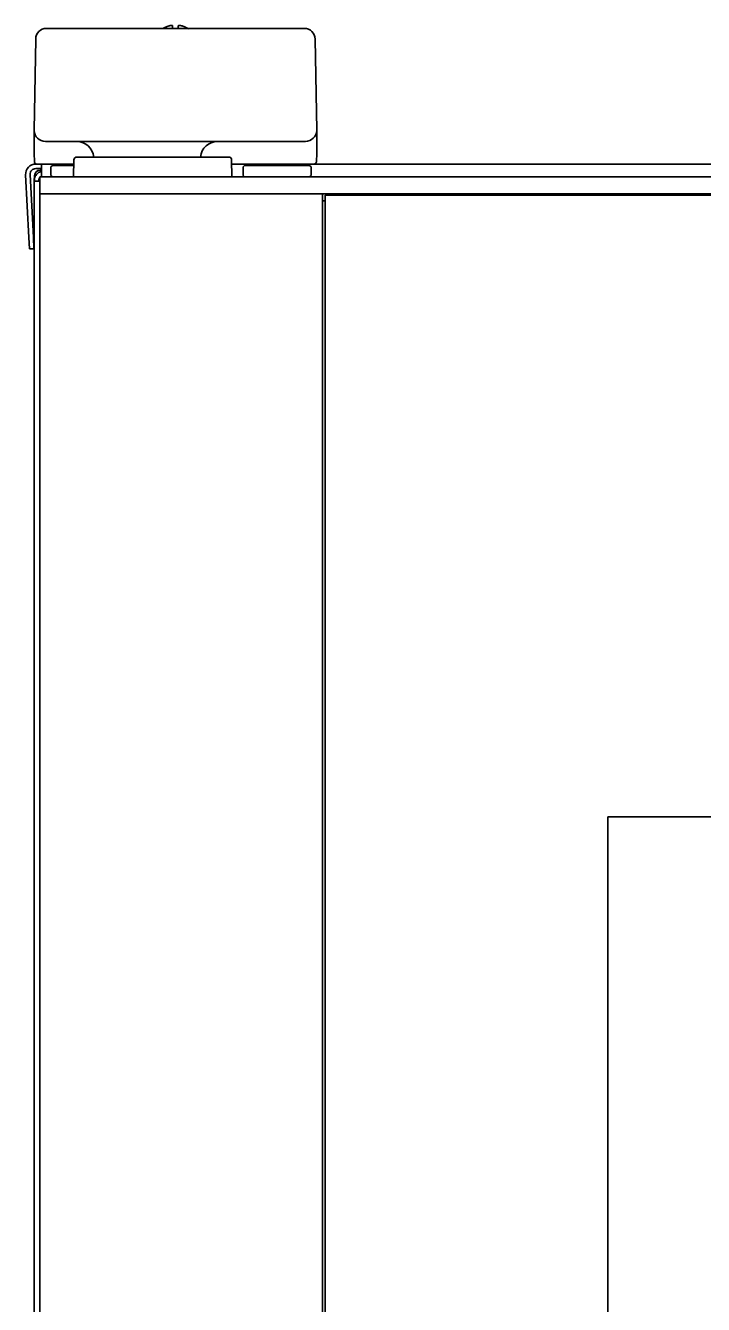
# Model space of a CAD drawing. Extents: x 6569 to 10251, y -294 to 3435.
# Drawn here: x 8534.1 to 8654, y 2029.6 to 2255.8 of the extents above; entities that cross this region are included whole.
import ezdxf

# ---------------------------------------------------------------- set-up
doc = ezdxf.new("R2010")
doc.units = 0
doc.header["$LTSCALE"] = 5
doc.layers.add('1', color=7, linetype='CONTINUOUS', true_color=0xffffff)

msp = doc.modelspace()

# ---------------------------------------------------------------- linework, layer by layer
at = {"layer": '1', "color": 7, "linetype": 'Continuous', "lineweight": 35}
for p, q in [((8535.56, 2237.33), (8535.85, 2253.46)), ((8537.75, 2255.33), (8542.84, 2255.33)), ((8542.84, 2255.33), (8578.28, 2255.33)), ((8578.28, 2255.33), (8583.38, 2255.33)), ((8585.28, 2253.46), (8585.56, 2237.33)), ((8535.57, 2237.26), (8535.56, 2237.33)), ((8535.56, 2237.32), (8535.56, 2237.33)), ((8535.56, 2237.29), (8535.56, 2233.33)), ((8535.57, 2237.18), (8535.57, 2237.26)), ((8535.57, 2233.19), (8535.57, 2237.18)), ((8542.56, 2235.33), (8537.57, 2235.33)), ((8578.57, 2235.33), (8542.56, 2235.33)), ((8583.56, 2235.33), (8578.57, 2235.33)), ((8585.56, 2237.33), (8585.56, 2237.32)), ((8585.56, 2237.33), (8585.56, 2237.26)), ((8585.56, 2233.33), (8585.56, 2237.29)), ((8585.56, 2237.29), (8585.56, 2237.18)), ((8585.56, 2237.18), (8585.56, 2233.19)), ((8535.56, 2233.33), (8535.57, 2233.19)), ((8535.62, 2231.81), (8535.57, 2233.19)), ((8585.56, 2233.19), (8585.51, 2231.81)), ((8585.56, 2233.19), (8585.56, 2233.33)), ((8535.86, 2231.33), (8536.86, 2231.33)), ((8536.86, 2231.33), (8536.86, 2229.19)), ((8536.86, 2231.33), (8542.6, 2231.33)), ((8538.81, 2231.08), (8538.56, 2230.83)), ((8538.56, 2230.83), (8538.56, 2229.33)), ((8538.81, 2231.08), (8542.6, 2231.08)), ((8542.62, 2232.09), (8542.56, 2229.08)), ((8543.12, 2232.58), (8570.01, 2232.58)), ((8570.56, 2229.08), (8570.51, 2232.09)), ((8570.53, 2231.33), (9069.26, 2231.33)), ((8572.81, 2231.08), (8572.56, 2230.83)), ((8572.56, 2230.83), (8572.56, 2229.33)), ((8584.31, 2231.08), (8572.81, 2231.08)), ((8584.56, 2230.83), (8584.31, 2231.08)), ((8584.56, 2229.33), (8584.56, 2230.83)), ((8534.65, 2218.32), (8534.07, 2229.43)), ((8535.45, 2218.37), (8534.87, 2229.47)), ((8535.66, 2229.26), (8535.66, 2229.28)), ((8535.66, 2228.33), (8535.66, 2229.26)), ((8535.86, 2230.53), (8536.86, 2230.53)), ((8536.56, 2229.08), (8538.56, 2229.08)), ((8536.56, 2229.08), (8536.56, 2226.08)), ((8536.66, 2230.28), (8536.86, 2230.28)), ((8536.66, 2230.26), (8536.86, 2230.26)), ((8538.56, 2229.33), (8538.81, 2229.08)), ((8538.56, 2229.08), (9067.56, 2229.08)), ((8572.56, 2229.33), (8572.81, 2229.08)), ((8584.31, 2229.08), (8584.56, 2229.33)), ((8535.56, 1277.43), (8535.56, 2228.33)), ((8536.56, 2228.33), (8535.56, 2228.33)), ((8536.56, 2226.08), (8538.36, 2226.08)), ((8536.56, 1333.58), (8536.56, 2226.08)), ((8538.36, 2226.08), (8584.76, 2226.08)), ((8584.76, 2226.08), (8931.56, 2226.08)), ((8586.56, 2226.08), (8586.56, 1333.58)), ((8587.06, 2224.83), (8586.56, 2224.83)), ((8587.06, 2225.83), (8587.06, 1333.83)), ((8929.06, 2225.83), (8587.06, 2225.83)), ((8610.06, 2226.08), (8610.06, 2225.83)), ((8621.06, 2226.08), (8621.06, 2225.83)), ((8534.75, 2216.33), (8534.65, 2218.32)), ((8535.45, 2218.37), (8535.55, 2216.37)), ((8535.55, 2216.37), (8534.75, 2216.33)), ((8535.56, 2216.46), (8535.55, 2216.46)), ((8637.06, 1478.83), (8637.06, 2115.83)), ((8637.06, 2115.83), (8879.06, 2115.83))]:
    msp.add_line(p, q, dxfattribs=at)
for centre, radius, start, end in [((8537.75, 2253.43), 1.9, 90, 179), ((8583.38, 2253.43), 1.9, 1, 90), ((8537.57, 2237.33), 2, 182, 270), ((8543.12, 2232.33), 3, 4.8059, 90), ((8568.01, 2232.33), 3, 90, 175.1941), ((8583.56, 2237.33), 2, 270, 358), ((8535.86, 2229.53), 1.8, 90, 183), ((8543.12, 2232.08), 0.5, 90, 179), ((8570.01, 2232.08), 0.5, 1, 90), ((8535.86, 2229.53), 1, 90, 183), ((8536.66, 2229.28), 1, 90.4999, 180), ((8536.66, 2229.26), 1, 91, 180), ((8609.12, 2225.58), 0.5, 29.9999, 90)]:
    msp.add_arc(centre, radius, start, end, dxfattribs=at)
for centre, major_axis, ratio, start_param, end_param in [((8519.1, 2651.38), (-16.46, 414.14), 0.000092, 3.131473, 3.160761), ((8602.12, 2654.07), (16.56, 416.83), 0.000092, 3.122413, 3.157298), ((8536.66, 2229.26), (0.706, 0.706), 0.999973, 0.79413, 0.802875)]:
    msp.add_ellipse(centre, major_axis=major_axis, ratio=ratio, start_param=start_param, end_param=end_param, dxfattribs=at)
for points, knots in [([(8559.56, 2255.82), (8559.51, 2255.81), (8559.4, 2255.78), (8559.24, 2255.73), (8559.08, 2255.67), (8558.93, 2255.61), (8558.77, 2255.54), (8558.62, 2255.47), (8558.48, 2255.4), (8558.39, 2255.35), (8558.37, 2255.33)], [0, 0, 0, 0, 0.134116, 0.268232, 0.402347, 0.536463, 0.670579, 0.804695, 0.938811, 1, 1, 1, 1]), ([(8560.06, 2255.27), (8560.06, 2255.4), (8560.06, 2255.5), (8560.06, 2255.64), (8560.06, 2255.68), (8560.06, 2255.76), (8560.06, 2255.79), (8560.06, 2255.82)], [0, 0, 0, 0, 0.5, 0.5, 0.75, 0.75, 1, 1, 1, 1]), ([(8562.86, 2255.27), (8562.66, 2255.4), (8562.45, 2255.5), (8562.13, 2255.64), (8562.02, 2255.68), (8561.79, 2255.76), (8561.68, 2255.79), (8561.56, 2255.82)], [0, 0, 0, 0, 0.5, 0.5, 0.75, 0.75, 1, 1, 1, 1]), ([(8535.62, 2231.81), (8535.62, 2231.8), (8535.62, 2231.79), (8535.62, 2231.77), (8535.62, 2231.75), (8535.62, 2231.74)], [0, 0, 0, 0, 0.5, 0.5, 1, 1, 1, 1]), ([(8535.62, 2231.74), (8535.63, 2231.71), (8535.64, 2231.68), (8535.65, 2231.64), (8535.66, 2231.63), (8535.67, 2231.6), (8535.68, 2231.59), (8535.7, 2231.55), (8535.71, 2231.53), (8535.74, 2231.49), (8535.75, 2231.48), (8535.77, 2231.46), (8535.78, 2231.45), (8535.82, 2231.42), (8535.84, 2231.41), (8535.88, 2231.39), (8535.89, 2231.38), (8535.92, 2231.37), (8535.93, 2231.36), (8535.97, 2231.35), (8536, 2231.34), (8536.04, 2231.33), (8536.06, 2231.33), (8536.09, 2231.33), (8536.1, 2231.33), (8536.12, 2231.33)], [0, 0, 0, 0, 0.125, 0.125, 0.1875, 0.1875, 0.25, 0.25, 0.375, 0.375, 0.4375, 0.4375, 0.5, 0.5, 0.625, 0.625, 0.6875, 0.6875, 0.75, 0.75, 0.875, 0.875, 0.9375, 0.9375, 1, 1, 1, 1]), ([(8585.01, 2231.33), (8585.03, 2231.33), (8585.04, 2231.33), (8585.07, 2231.33), (8585.08, 2231.33), (8585.13, 2231.34), (8585.16, 2231.35), (8585.2, 2231.36), (8585.21, 2231.37), (8585.24, 2231.38), (8585.25, 2231.39), (8585.29, 2231.41), (8585.31, 2231.42), (8585.34, 2231.45), (8585.36, 2231.46), (8585.38, 2231.48), (8585.39, 2231.49), (8585.41, 2231.53), (8585.43, 2231.55), (8585.45, 2231.59), (8585.46, 2231.6), (8585.47, 2231.63), (8585.48, 2231.64), (8585.49, 2231.68), (8585.5, 2231.71), (8585.5, 2231.74)], [0, 0, 0, 0, 0.0625, 0.0625, 0.125, 0.125, 0.25, 0.25, 0.3125, 0.3125, 0.375, 0.375, 0.5, 0.5, 0.5625, 0.5625, 0.625, 0.625, 0.75, 0.75, 0.8125, 0.8125, 0.875, 0.875, 1, 1, 1, 1]), ([(8585.5, 2231.74), (8585.51, 2231.75), (8585.51, 2231.77), (8585.51, 2231.79), (8585.51, 2231.8), (8585.51, 2231.81)], [0, 0, 0, 0, 0.5, 0.5, 1, 1, 1, 1]), ([(8535.56, 2228.33), (8535.56, 2228.44), (8535.58, 2228.56), (8535.62, 2228.79), (8535.66, 2228.91), (8535.75, 2229.12), (8535.8, 2229.23), (8535.93, 2229.42), (8536.01, 2229.52), (8536.17, 2229.68), (8536.27, 2229.76), (8536.46, 2229.89), (8536.57, 2229.94), (8536.73, 2230.01), (8536.8, 2230.04), (8536.86, 2230.05)], [0, 0, 0, 0, 0.152786, 0.152786, 0.305571, 0.305571, 0.458357, 0.458357, 0.611143, 0.611143, 0.763928, 0.763928, 0.916714, 0.916714, 1, 1, 1, 1]), ([(8536.56, 2228.93), (8536.55, 2228.91), (8536.54, 2228.9), (8536.5, 2228.83), (8536.47, 2228.77), (8536.43, 2228.68), (8536.42, 2228.65), (8536.4, 2228.6), (8536.4, 2228.58), (8536.39, 2228.55), (8536.37, 2228.47), (8536.36, 2228.39), (8536.36, 2228.33)], [0.3737183, 0.3737183, 0.3737183, 0.3737183, 0.4270015, 0.4270015, 0.618001, 0.618001, 0.7135008, 0.7135008, 0.7612506, 0.7612506, 0.8090005, 1, 1, 1, 1]), ([(8536.86, 2229.19), (8536.86, 2229.19), (8536.85, 2229.19), (8536.85, 2229.18), (8536.83, 2229.17), (8536.82, 2229.17), (8536.77, 2229.13), (8536.74, 2229.11), (8536.7, 2229.08)], [-0.0183837, -0.0183837, -0.0183837, -0.0183837, 0, 0, 0, 0.0450026, 0.0450026, 0.1735472, 0.1735472, 0.1735472, 0.1735472])]:
    msp.add_open_spline(points, degree=3, knots=knots, dxfattribs=at)
for points, degree in [([(8560.06, 2255.82), (8560.04, 2255.83), (8559.99, 2255.83), (8559.91, 2255.84), (8559.84, 2255.84), (8559.77, 2255.84), (8559.7, 2255.84), (8559.63, 2255.83), (8559.59, 2255.82), (8559.56, 2255.82)], 3), ([(8561.56, 2255.82), (8561.54, 2255.82), (8561.49, 2255.83), (8561.42, 2255.84), (8561.35, 2255.84), (8561.28, 2255.84), (8561.21, 2255.84), (8561.14, 2255.83), (8561.09, 2255.82), (8561.06, 2255.82)], 3), ([(8561.06, 2255.82), (8561.06, 2255.81), (8561.06, 2255.78), (8561.06, 2255.73), (8561.06, 2255.67), (8561.06, 2255.61), (8561.06, 2255.54), (8561.06, 2255.47), (8561.06, 2255.38), (8561.06, 2255.31), (8561.06, 2255.27)], 3), ([(8535.57, 2237.21), (8535.57, 2237.2), (8535.57, 2237.19), (8535.57, 2237.18)], 3), ([(8585.56, 2237.22), (8585.56, 2237.18)], 1)]:
    msp.add_open_spline(points, degree=degree, dxfattribs=at)

doc.saveas('drawing.dxf')
